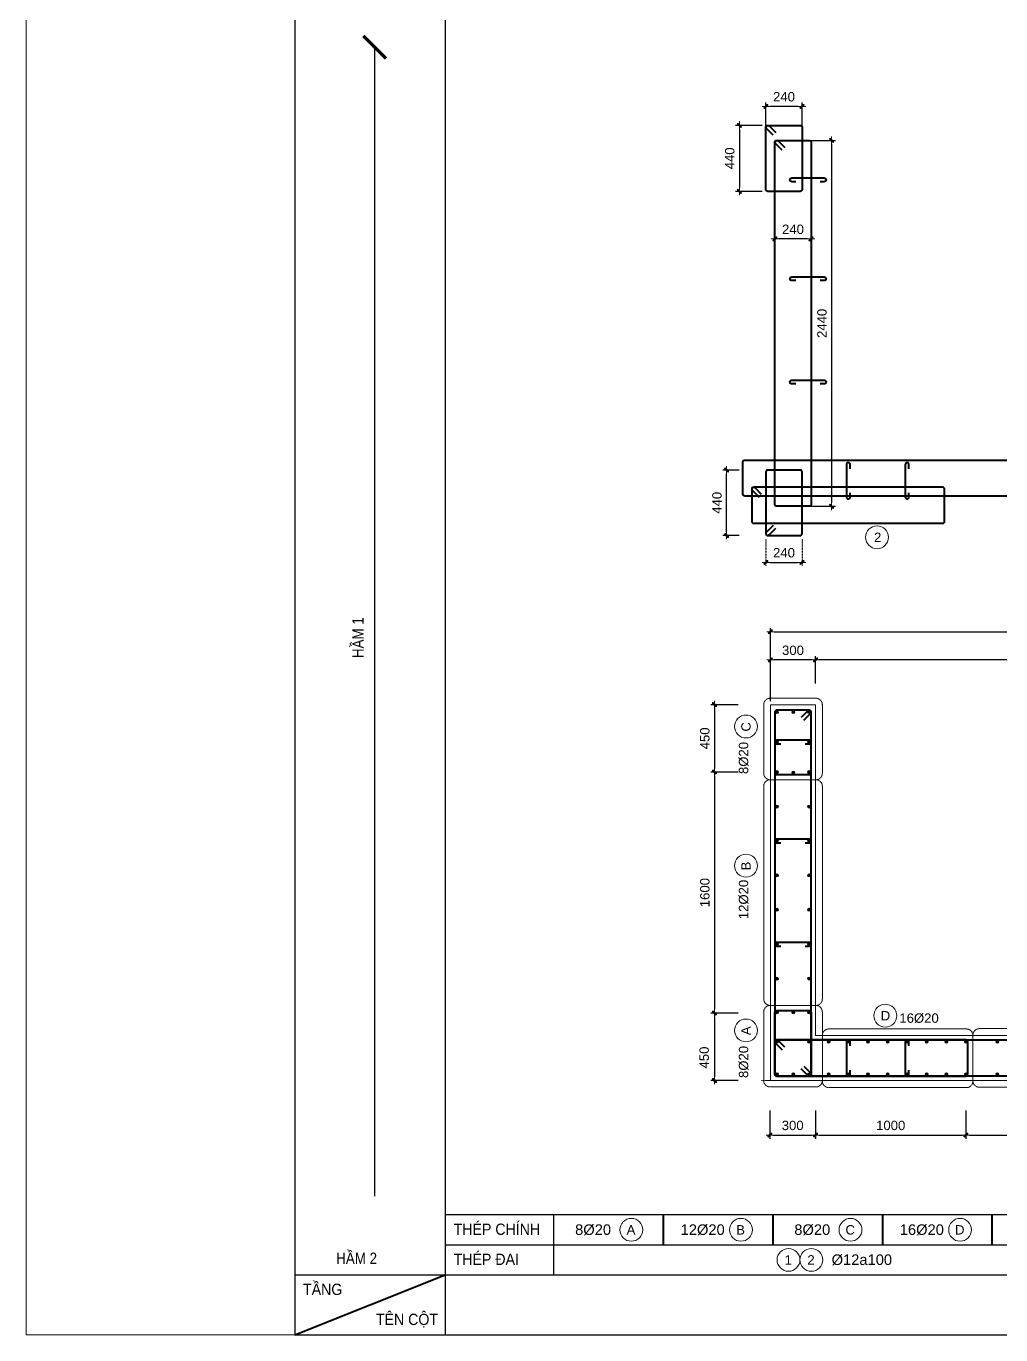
# Model space of a CAD drawing. Header units: millimetres. Extents: x -146909 to 4830753, y -683702 to -336947.
# Drawn here: x 4792200 to 4798686, y -448762 to -440052 of the extents above; entities that cross this region are included whole.
import ezdxf
from ezdxf.enums import TextEntityAlignment as Align

# ---------------------------------------------------------------- set-up
doc = ezdxf.new("R2010")
doc.units = ezdxf.units.MM
doc.header["$MEASUREMENT"] = 0
for name, pattern in [('Grid Line 4 1_5', [1140, 600, -225, 90, -225]), ('HIDDEN', [0.375, 0.25, -0.125]), ('HIDDEN5', [2.8375, 1.25, -1.5875])]:
    doc.linetypes.add(name, pattern=pattern)
doc.layers.get('0').update_dxf_attribs({"lineweight": 9})
doc.layers.get('Defpoints').update_dxf_attribs({"color": 10, "lineweight": 0})
for name, color, linetype, lineweight in [("'S_General_Cont_1 Thin", 1, 'Continuous', 18), ("'S_General_Text_3_Member name", 3, 'Continuous', 35), ('CDAI', 3, 'Continuous', 40), ('chunho.q', 1, 'Continuous', 13), ('CTHEP', 4, 'Continuous', 50), ('DBAO', 2, 'Continuous', 13), ('DMo', 9, 'HIDDEN', 9), ('KTH', 154, 'Continuous', 9), ('S-GRID', 7, 'Continuous', 5), ('STICK', 1, 'Continuous', 9)]:
    doc.layers.add(name, color=color, linetype=linetype, lineweight=lineweight)
for name, color, linetype in [('DM', 1, 'Continuous'), ('TBL', 1, 'Continuous'), ('TX', 214, 'Continuous')]:
    doc.layers.add(name, color=color, linetype=linetype)
doc.styles.add('arial', font='arial.ttf', dxfattribs={"width": 0.85})
doc.styles.add('TTP-HelCon', font='arial.ttf')
doc.dimstyles.new('TTP-25', dxfattribs={"dimscale": 25, "dimtxt": 2.5, "dimasz": 1, "dimexe": 1, "dimexo": 1, "dimgap": 0.09, "dimtad": 0, "dimdec": 4, "dimrnd": 10, "dimzin": 9, "dimdsep": 46, "dimtxsty": 'TTP-HelCon', "dimblk": 'Stick', "dimcen": 0.09, "dimdle": 1.5, "dimclrd": 256, "dimclre": 256, "dimclrt": 1, "dimadec": 0, "dimazin": 0, "dimtfac": 1, "dimtdec": 4, "dimtmove": 0, "dimatfit": 3, "dimldrblk": 'ARCHTICK', "dimfxl": 1, "dimtvp": 1, "dimtolj": 1, "dimtzin": 0, "dimarcsym": 0})
doc.dimstyles.new('TTP-50', dxfattribs={"dimscale": 50, "dimtxt": 2.5, "dimasz": 1, "dimexe": 1, "dimexo": 1, "dimgap": 0.09, "dimtad": 0, "dimdec": 4, "dimzin": 9, "dimdsep": 46, "dimtxsty": 'arial', "dimblk": 'Stick', "dimcen": 0.09, "dimdle": 1.5, "dimclrd": 256, "dimclre": 256, "dimclrt": 1, "dimadec": 0, "dimazin": 0, "dimtfac": 1, "dimtdec": 4, "dimtmove": 0, "dimatfit": 3, "dimldrblk": 'ARCHTICK', "dimfxl": 1, "dimtvp": 1, "dimtolj": 1, "dimtzin": 0, "dimarcsym": 0})

# ---------------------------------------------------------------- blocks, each defined once
blk = doc.blocks.new('Stick')
at = {"layer": 'STICK'}
h = blk.add_hatch(color=256, dxfattribs=at)
edge = h.paths.add_edge_path()
edge.add_line((0.3, 0.5), (-0.5, -0.3))
edge.add_arc((-0.4, -0.4), 0.141, 135, 315)
edge.add_line((-0.3, -0.5), (0.5, 0.3))
edge.add_arc((0.4, 0.4), 0.141, 315, 495)
blk.add_line((1, 0), (-1, 0), dxfattribs=at)
blk.add_lwpolyline([(0.3, 0.5), (-0.5, -0.3, 1), (-0.3, -0.5), (0.5, 0.3, 1), (0.3, 0.5, 1)], format="xyb", dxfattribs=at)
blk = doc.blocks.new('*D803')
at = {"layer": 'Defpoints', "color": 0, "transparency": 16777216}
for p in [(4797453.2, -444270.5), (4797453.2, -444453), (4803853.2, -444453)]:
    blk.add_point(p, dxfattribs=at)
at = {"layer": 'KTH', "lineweight": -2, "transparency": 16777216}
for p, q in [((4797453.2, -444428), (4797453.2, -444245.5)), ((4803828.2, -444270.5), (4797478.2, -444270.5)), ((4803853.2, -444428), (4803853.2, -444245.5))]:
    blk.add_line(p, q, dxfattribs=at)
at = {"layer": 'KTH', "lineweight": -2, "transparency": 16777216, "xscale": 25, "yscale": 25, "zscale": 25, "rotation": 180}
blk.add_blockref('Stick', (4797453.2, -444270.5), dxfattribs=at)
at = {"layer": 'KTH', "lineweight": -2, "transparency": 16777216, "xscale": 25, "yscale": 25, "zscale": 25}
blk.add_blockref('Stick', (4803853.2, -444270.5), dxfattribs=at)
at = {"layer": 'KTH', "color": 1, "transparency": 16777216, "insert": (4800653.2, -444206.7), "char_height": 62.5, "attachment_point": 5, "style": 'TTP-HelCon'}
blk.add_mtext('\\A1;6400', dxfattribs=at)
blk = doc.blocks.new('_ArchTick')
at = {"color": 0, "linetype": 'ByBlock', "const_width": 0.15}
blk.add_lwpolyline([(-0.5, -0.5), (0.5, 0.5)], dxfattribs=at)
blk = doc.blocks.new('*D804')
at = {"layer": 'Defpoints', "color": 0, "transparency": 16777216}
for p in [(4797153.2, -444270.5), (4797153.2, -444453), (4797453.2, -444453)]:
    blk.add_point(p, dxfattribs=at)
at = {"layer": 'KTH', "lineweight": -2, "transparency": 16777216}
for p, q in [((4797153.2, -444428), (4797153.2, -444245.5)), ((4797428.2, -444270.5), (4797178.2, -444270.5)), ((4797453.2, -444428), (4797453.2, -444245.5))]:
    blk.add_line(p, q, dxfattribs=at)
at = {"layer": 'KTH', "lineweight": -2, "transparency": 16777216, "xscale": 25, "yscale": 25, "zscale": 25, "rotation": 180}
blk.add_blockref('Stick', (4797153.2, -444270.5), dxfattribs=at)
at = {"layer": 'KTH', "lineweight": -2, "transparency": 16777216, "xscale": 25, "yscale": 25, "zscale": 25}
blk.add_blockref('Stick', (4797453.2, -444270.5), dxfattribs=at)
at = {"layer": 'KTH', "color": 1, "transparency": 16777216, "insert": (4797303.2, -444206.7), "char_height": 62.5, "attachment_point": 5, "style": 'TTP-HelCon'}
blk.add_mtext('\\A1;300', dxfattribs=at)
blk = doc.blocks.new('*D805')
at = {"layer": 'Defpoints', "color": 0, "transparency": 16777216}
for p in [(4804753.2, -444083), (4804753.2, -444453), (4797153.2, -444569.5)]:
    blk.add_point(p, dxfattribs=at)
at = {"layer": 'KTH', "lineweight": -2, "transparency": 16777216}
for p, q in [((4797153.2, -444544.5), (4797153.2, -444058)), ((4797178.2, -444083), (4804728.2, -444083)), ((4804753.2, -444428), (4804753.2, -444058))]:
    blk.add_line(p, q, dxfattribs=at)
at = {"layer": 'KTH', "lineweight": -2, "transparency": 16777216, "xscale": 25, "yscale": 25, "zscale": 25, "rotation": 180}
blk.add_blockref('Stick', (4797153.2, -444083), dxfattribs=at)
at = {"layer": 'KTH', "lineweight": -2, "transparency": 16777216, "xscale": 25, "yscale": 25, "zscale": 25}
blk.add_blockref('Stick', (4804753.2, -444083), dxfattribs=at)
at = {"layer": 'KTH', "color": 1, "transparency": 16777216, "insert": (4800953.2, -444019.2), "char_height": 62.5, "attachment_point": 5, "style": 'TTP-HelCon'}
blk.add_mtext('\\A1;7600', dxfattribs=at)
blk = doc.blocks.new('*D806')
at = {"layer": 'Defpoints', "color": 0, "transparency": 16777216}
for p in [(4796963, -444568.2), (4796780.7, -445017), (4796963, -445017)]:
    blk.add_point(p, dxfattribs=at)
at = {"layer": 'KTH', "lineweight": -2, "transparency": 16777216}
for p, q in [((4796938, -444568.2), (4796755.7, -444568.2)), ((4796780.7, -444593.2), (4796780.7, -444992)), ((4796938, -445017), (4796755.7, -445017))]:
    blk.add_line(p, q, dxfattribs=at)
at = {"layer": 'KTH', "lineweight": -2, "transparency": 16777216, "xscale": 25, "yscale": 25, "zscale": 25}
for p, rotation in [((4796780.7, -444568.2), 90), ((4796780.7, -445017), 270)]:
    blk.add_blockref('Stick', p, dxfattribs=dict(at, rotation=rotation))
at = {"layer": 'KTH', "color": 1, "transparency": 16777216, "insert": (4796716.9, -444792.6), "char_height": 62.5, "attachment_point": 5, "rotation": 90, "style": 'TTP-HelCon'}
blk.add_mtext('\\A1;450', dxfattribs=at)
blk = doc.blocks.new('*D807')
at = {"layer": 'Defpoints', "color": 0, "transparency": 16777216}
for p in [(4796963, -445017), (4796780.7, -446620.7), (4796963, -446620.7)]:
    blk.add_point(p, dxfattribs=at)
at = {"layer": 'KTH', "lineweight": -2, "transparency": 16777216}
for p, q in [((4796938, -445017), (4796755.7, -445017)), ((4796780.7, -445042), (4796780.7, -446595.7)), ((4796938, -446620.7), (4796755.7, -446620.7))]:
    blk.add_line(p, q, dxfattribs=at)
at = {"layer": 'KTH', "lineweight": -2, "transparency": 16777216, "xscale": 25, "yscale": 25, "zscale": 25}
for p, rotation in [((4796780.7, -445017), 90), ((4796780.7, -446620.7), 270)]:
    blk.add_blockref('Stick', p, dxfattribs=dict(at, rotation=rotation))
at = {"layer": 'KTH', "color": 1, "transparency": 16777216, "insert": (4796716.9, -445818.8), "char_height": 62.5, "attachment_point": 5, "rotation": 90, "style": 'TTP-HelCon'}
blk.add_mtext('\\A1;1600', dxfattribs=at)
blk = doc.blocks.new('*D808')
at = {"layer": 'Defpoints', "color": 0, "transparency": 16777216}
for p in [(4796963, -446620.7), (4796780.7, -447069.5), (4796963, -447069.5)]:
    blk.add_point(p, dxfattribs=at)
at = {"layer": 'KTH', "lineweight": -2, "transparency": 16777216}
for p, q in [((4796938, -446620.7), (4796755.7, -446620.7)), ((4796780.7, -446645.7), (4796780.7, -447044.5)), ((4796938, -447069.5), (4796755.7, -447069.5))]:
    blk.add_line(p, q, dxfattribs=at)
at = {"layer": 'KTH', "lineweight": -2, "transparency": 16777216, "xscale": 25, "yscale": 25, "zscale": 25}
for p, rotation in [((4796780.7, -446620.7), 90), ((4796780.7, -447069.5), 270)]:
    blk.add_blockref('Stick', p, dxfattribs=dict(at, rotation=rotation))
at = {"layer": 'KTH', "color": 1, "transparency": 16777216, "insert": (4796712.5, -446916.6), "char_height": 62.5, "attachment_point": 5, "rotation": 90, "style": 'TTP-HelCon'}
blk.add_mtext('\\A1;450', dxfattribs=at)
blk = doc.blocks.new('*U782')
at = {"layer": 'CTHEP', "ltscale": 0.02, "const_width": 10}
blk.add_lwpolyline([(0, 5, -1), (0, -5, -1)], format="xyb", close=True, dxfattribs=at)
at = {"layer": 'Defpoints', "color": 1}
blk.add_circle((0, 0), 10, dxfattribs=at)
blk = doc.blocks.new('*U783')
at = {"layer": 'CDAI', "color": 0, "linetype": 'ByBlock', "lineweight": -2, "transparency": 16777216}
for p in [(0, 0), (130.3625, 0), (260.725, 0), (391.0875, 0), (521.45, 0), (651.8125, 0), (782.175, 0), (912.5375, 0), (1042.9, 0)]:
    blk.add_blockref('*U782', p, dxfattribs=at)
blk = doc.blocks.new('*D809')
at = {"layer": 'Defpoints', "color": 0, "transparency": 16777216}
for p in [(4797149.3, -447244.4), (4797453.2, -447244.4), (4797453.2, -447432.6)]:
    blk.add_point(p, dxfattribs=at)
at = {"layer": 'KTH', "lineweight": -2, "transparency": 16777216}
for p, q in [((4797149.3, -447269.4), (4797149.3, -447457.6)), ((4797453.2, -447269.4), (4797453.2, -447457.6)), ((4797174.3, -447432.6), (4797428.2, -447432.6))]:
    blk.add_line(p, q, dxfattribs=at)
at = {"layer": 'KTH', "lineweight": -2, "transparency": 16777216, "xscale": 25, "yscale": 25, "zscale": 25, "rotation": 180}
blk.add_blockref('Stick', (4797149.3, -447432.6), dxfattribs=at)
at = {"layer": 'KTH', "lineweight": -2, "transparency": 16777216, "xscale": 25, "yscale": 25, "zscale": 25}
blk.add_blockref('Stick', (4797453.2, -447432.6), dxfattribs=at)
at = {"layer": 'KTH', "color": 1, "transparency": 16777216, "insert": (4797301.2, -447368.8), "char_height": 62.5, "attachment_point": 5, "style": 'TTP-HelCon'}
blk.add_mtext('\\A1;300', dxfattribs=at)
blk = doc.blocks.new('*D810')
at = {"layer": 'Defpoints', "color": 0, "transparency": 16777216}
for p in [(4797453.2, -447244.4), (4798453.6, -447244.4), (4798453.6, -447432.6)]:
    blk.add_point(p, dxfattribs=at)
at = {"layer": 'KTH', "lineweight": -2, "transparency": 16777216}
for p, q in [((4797453.2, -447269.4), (4797453.2, -447457.6)), ((4798453.6, -447269.4), (4798453.6, -447457.6)), ((4797478.2, -447432.6), (4798428.6, -447432.6))]:
    blk.add_line(p, q, dxfattribs=at)
at = {"layer": 'KTH', "lineweight": -2, "transparency": 16777216, "xscale": 25, "yscale": 25, "zscale": 25, "rotation": 180}
blk.add_blockref('Stick', (4797453.2, -447432.6), dxfattribs=at)
at = {"layer": 'KTH', "lineweight": -2, "transparency": 16777216, "xscale": 25, "yscale": 25, "zscale": 25}
blk.add_blockref('Stick', (4798453.6, -447432.6), dxfattribs=at)
at = {"layer": 'KTH', "color": 1, "transparency": 16777216, "insert": (4797953.4, -447368.8), "char_height": 62.5, "attachment_point": 5, "style": 'TTP-HelCon'}
blk.add_mtext('\\A1;1000', dxfattribs=at)
blk = doc.blocks.new('*U788')
at = {"layer": 'CTHEP', "ltscale": 0.02, "const_width": 10}
blk.add_lwpolyline([(0, 5, -1), (0, -5, -1)], format="xyb", close=True, dxfattribs=at)
at = {"layer": 'Defpoints', "color": 1}
blk.add_circle((0, 0), 10, dxfattribs=at)
blk = doc.blocks.new('*U789')
at = {"layer": 'CDAI', "color": 0, "linetype": 'ByBlock', "lineweight": -2, "transparency": 16777216}
for p in [(0, 0), (130.3625, 0), (260.725, 0), (391.0875, 0), (521.45, 0), (651.8125, 0), (782.175, 0), (912.5375, 0), (1042.9, 0)]:
    blk.add_blockref('*U788', p, dxfattribs=at)
blk = doc.blocks.new('*D813')
at = {"layer": 'Defpoints', "color": 0, "transparency": 16777216}
for p in [(4798453.6, -447288.5), (4802853.2, -447288.5), (4802853.2, -447432.6)]:
    blk.add_point(p, dxfattribs=at)
at = {"layer": 'KTH', "lineweight": -2, "transparency": 16777216}
for p, q in [((4798453.6, -447313.5), (4798453.6, -447457.6)), ((4802853.2, -447313.5), (4802853.2, -447457.6)), ((4798478.6, -447432.6), (4802828.2, -447432.6))]:
    blk.add_line(p, q, dxfattribs=at)
at = {"layer": 'KTH', "lineweight": -2, "transparency": 16777216, "xscale": 25, "yscale": 25, "zscale": 25, "rotation": 180}
blk.add_blockref('Stick', (4798453.6, -447432.6), dxfattribs=at)
at = {"layer": 'KTH', "lineweight": -2, "transparency": 16777216, "xscale": 25, "yscale": 25, "zscale": 25}
blk.add_blockref('Stick', (4802853.2, -447432.6), dxfattribs=at)
at = {"layer": 'KTH', "color": 1, "transparency": 16777216, "insert": (4800653.4, -447368.8), "char_height": 62.5, "attachment_point": 5, "style": 'TTP-HelCon'}
blk.add_mtext('\\A1;4400', dxfattribs=at)
blk = doc.blocks.new('*U750')
at = {"layer": 'CTHEP', "ltscale": 0.02, "const_width": 10}
blk.add_lwpolyline([(0, 5, -1), (0, -5, -1)], format="xyb", close=True, dxfattribs=at)
at = {"layer": 'Defpoints', "color": 1}
blk.add_circle((0, 0), 10, dxfattribs=at)
blk = doc.blocks.new('*U751')
at = {"layer": 'CDAI', "color": 0, "linetype": 'ByBlock', "lineweight": -2, "transparency": 16777216}
for p in [(0, 0), (200, 0), (400, 0)]:
    blk.add_blockref('*U750', p, dxfattribs=at)
blk = doc.blocks.new('*U756')
at = {"layer": 'CTHEP', "ltscale": 0.02, "const_width": 10}
blk.add_lwpolyline([(0, 5, -1), (0, -5, -1)], format="xyb", close=True, dxfattribs=at)
at = {"layer": 'Defpoints', "color": 1}
blk.add_circle((0, 0), 10, dxfattribs=at)
blk = doc.blocks.new('*U757')
at = {"layer": 'CDAI', "color": 0, "linetype": 'ByBlock', "lineweight": -2, "transparency": 16777216}
blk.add_blockref('*U756', (0, 0), dxfattribs=at)
blk = doc.blocks.new('*U752')
at = {"layer": 'CTHEP', "ltscale": 0.02, "const_width": 10}
blk.add_lwpolyline([(0, 5, -1), (0, -5, -1)], format="xyb", close=True, dxfattribs=at)
at = {"layer": 'Defpoints', "color": 1}
blk.add_circle((0, 0), 10, dxfattribs=at)
blk = doc.blocks.new('*U753')
at = {"layer": 'CDAI', "color": 0, "linetype": 'ByBlock', "lineweight": -2, "transparency": 16777216}
for p in [(0, 0), (200, 0), (400, 0)]:
    blk.add_blockref('*U752', p, dxfattribs=at)
blk = doc.blocks.new('*U754')
at = {"layer": 'CTHEP', "ltscale": 0.02, "const_width": 10}
blk.add_lwpolyline([(0, 5, -1), (0, -5, -1)], format="xyb", close=True, dxfattribs=at)
at = {"layer": 'Defpoints', "color": 1}
blk.add_circle((0, 0), 10, dxfattribs=at)
blk = doc.blocks.new('*U755')
at = {"layer": 'CDAI', "color": 0, "linetype": 'ByBlock', "lineweight": -2, "transparency": 16777216}
blk.add_blockref('*U754', (0, 0), dxfattribs=at)
blk = doc.blocks.new('*U758')
at = {"layer": 'CTHEP', "ltscale": 0.02, "const_width": 10}
blk.add_lwpolyline([(0, 5, -1), (0, -5, -1)], format="xyb", close=True, dxfattribs=at)
at = {"layer": 'Defpoints', "color": 1}
blk.add_circle((0, 0), 10, dxfattribs=at)
blk = doc.blocks.new('*U759')
at = {"layer": 'CDAI', "color": 0, "linetype": 'ByBlock', "lineweight": -2, "transparency": 16777216}
blk.add_blockref('*U758', (0, 0), dxfattribs=at)
blk = doc.blocks.new('*U762')
at = {"layer": 'CTHEP', "ltscale": 0.02, "const_width": 10}
blk.add_lwpolyline([(0, 5, -1), (0, -5, -1)], format="xyb", close=True, dxfattribs=at)
at = {"layer": 'Defpoints', "color": 1}
blk.add_circle((0, 0), 10, dxfattribs=at)
blk = doc.blocks.new('*U763')
at = {"layer": 'CDAI', "color": 0, "linetype": 'ByBlock', "lineweight": -2, "transparency": 16777216}
blk.add_blockref('*U762', (0, 0), dxfattribs=at)
blk = doc.blocks.new('*U760')
at = {"layer": 'CTHEP', "ltscale": 0.02, "const_width": 10}
blk.add_lwpolyline([(0, 5, -1), (0, -5, -1)], format="xyb", close=True, dxfattribs=at)
at = {"layer": 'Defpoints', "color": 1}
blk.add_circle((0, 0), 10, dxfattribs=at)
blk = doc.blocks.new('*U761')
at = {"layer": 'CDAI', "color": 0, "linetype": 'ByBlock', "lineweight": -2, "transparency": 16777216}
blk.add_blockref('*U760', (0, 0), dxfattribs=at)
blk = doc.blocks.new('*U764')
at = {"layer": 'CTHEP', "ltscale": 0.02, "const_width": 10}
blk.add_lwpolyline([(0, 5, -1), (0, -5, -1)], format="xyb", close=True, dxfattribs=at)
at = {"layer": 'Defpoints', "color": 1}
blk.add_circle((0, 0), 10, dxfattribs=at)
blk = doc.blocks.new('*U765')
at = {"layer": 'CDAI', "color": 0, "linetype": 'ByBlock', "lineweight": -2, "transparency": 16777216}
for p in [(0, 0), (229.1, 0), (458.2, 0), (687.3, 0), (916.4, 0), (1145.5, 0), (1374.6, 0)]:
    blk.add_blockref('*U764', p, dxfattribs=at)
blk = doc.blocks.new('*U766')
at = {"layer": 'CTHEP', "ltscale": 0.02, "const_width": 10}
blk.add_lwpolyline([(0, 5, -1), (0, -5, -1)], format="xyb", close=True, dxfattribs=at)
at = {"layer": 'Defpoints', "color": 1}
blk.add_circle((0, 0), 10, dxfattribs=at)
blk = doc.blocks.new('*U767')
at = {"layer": 'CDAI', "color": 0, "linetype": 'ByBlock', "lineweight": -2, "transparency": 16777216}
blk.add_blockref('*U766', (0, 0), dxfattribs=at)
blk = doc.blocks.new('*U768')
at = {"layer": 'CTHEP', "ltscale": 0.02, "const_width": 10}
blk.add_lwpolyline([(0, 5, -1), (0, -5, -1)], format="xyb", close=True, dxfattribs=at)
at = {"layer": 'Defpoints', "color": 1}
blk.add_circle((0, 0), 10, dxfattribs=at)
blk = doc.blocks.new('*U769')
at = {"layer": 'CDAI', "color": 0, "linetype": 'ByBlock', "lineweight": -2, "transparency": 16777216}
blk.add_blockref('*U768', (0, 0), dxfattribs=at)
blk = doc.blocks.new('*U770')
at = {"layer": 'CTHEP', "ltscale": 0.02, "const_width": 10}
blk.add_lwpolyline([(0, 5, -1), (0, -5, -1)], format="xyb", close=True, dxfattribs=at)
at = {"layer": 'Defpoints', "color": 1}
blk.add_circle((0, 0), 10, dxfattribs=at)
blk = doc.blocks.new('*U771')
at = {"layer": 'CDAI', "color": 0, "linetype": 'ByBlock', "lineweight": -2, "transparency": 16777216}
for p in [(0, 0), (229.1, 0), (458.2, 0), (687.3, 0), (916.4, 0), (1145.5, 0), (1374.6, 0)]:
    blk.add_blockref('*U770', p, dxfattribs=at)
blk = doc.blocks.new('*U772')
at = {"layer": 'CTHEP', "ltscale": 0.02, "const_width": 10}
blk.add_lwpolyline([(0, 5, -1), (0, -5, -1)], format="xyb", close=True, dxfattribs=at)
at = {"layer": 'Defpoints', "color": 1}
blk.add_circle((0, 0), 10, dxfattribs=at)
blk = doc.blocks.new('*U773')
at = {"layer": 'CDAI', "color": 0, "linetype": 'ByBlock', "lineweight": -2, "transparency": 16777216}
blk.add_blockref('*U772', (0, 0), dxfattribs=at)
blk = doc.blocks.new('*U774')
at = {"layer": 'CTHEP', "ltscale": 0.02, "const_width": 10}
blk.add_lwpolyline([(0, 5, -1), (0, -5, -1)], format="xyb", close=True, dxfattribs=at)
at = {"layer": 'Defpoints', "color": 1}
blk.add_circle((0, 0), 10, dxfattribs=at)
blk = doc.blocks.new('*U775')
at = {"layer": 'CDAI', "color": 0, "linetype": 'ByBlock', "lineweight": -2, "transparency": 16777216}
blk.add_blockref('*U774', (0, 0), dxfattribs=at)
blk = doc.blocks.new('*U776')
at = {"layer": 'CTHEP', "ltscale": 0.02, "const_width": 10}
blk.add_lwpolyline([(0, 5, -1), (0, -5, -1)], format="xyb", close=True, dxfattribs=at)
at = {"layer": 'Defpoints', "color": 1}
blk.add_circle((0, 0), 10, dxfattribs=at)
blk = doc.blocks.new('*U777')
at = {"layer": 'CDAI', "color": 0, "linetype": 'ByBlock', "lineweight": -2, "transparency": 16777216}
blk.add_blockref('*U776', (0, 0), dxfattribs=at)
blk = doc.blocks.new('*U794')
at = {"layer": 'CTHEP', "ltscale": 0.02, "const_width": 10}
blk.add_lwpolyline([(0, 5, -1), (0, -5, -1)], format="xyb", close=True, dxfattribs=at)
at = {"layer": 'Defpoints', "color": 1}
blk.add_circle((0, 0), 10, dxfattribs=at)
blk = doc.blocks.new('*U795')
at = {"layer": 'CDAI', "color": 0, "linetype": 'ByBlock', "lineweight": -2, "transparency": 16777216}
for p in [(0, 0), (209.5, 0), (419, 0), (628.4, 0), (837.9, 0), (1047.4, 0), (1256.9, 0), (1466.3, 0), (1675.8, 0), (1885.3, 0), (2094.8, 0), (2304.2, 0), (2513.7, 0), (2723.2, 0), (2932.7, 0), (3142.1, 0), (3351.6, 0), (3561.1, 0), (3770.6, 0), (3980, 0), (4189.5, 0), (4399, 0)]:
    blk.add_blockref('*U794', p, dxfattribs=at)
blk = doc.blocks.new('*U796')
at = {"layer": 'CTHEP', "ltscale": 0.02, "const_width": 10}
blk.add_lwpolyline([(0, 5, -1), (0, -5, -1)], format="xyb", close=True, dxfattribs=at)
at = {"layer": 'Defpoints', "color": 1}
blk.add_circle((0, 0), 10, dxfattribs=at)
blk = doc.blocks.new('*U797')
at = {"layer": 'CDAI', "color": 0, "linetype": 'ByBlock', "lineweight": -2, "transparency": 16777216}
for p in [(0, 0), (209.5, 0), (419, 0), (628.4, 0), (837.9, 0), (1047.4, 0), (1256.9, 0), (1466.3, 0), (1675.8, 0), (1885.3, 0), (2094.8, 0), (2304.2, 0), (2513.7, 0), (2723.2, 0), (2932.7, 0), (3142.1, 0), (3351.6, 0), (3561.1, 0), (3770.6, 0), (3980, 0), (4189.5, 0), (4399, 0)]:
    blk.add_blockref('*U796', p, dxfattribs=at)
blk = doc.blocks.new('*D823')
at = {"layer": 'Defpoints', "color": 0, "transparency": 16777216}
for p in [(4797123.2, -440586.3), (4797123.2, -440766.5), (4797363.2, -440766.5)]:
    blk.add_point(p, dxfattribs=at)
at = {"layer": 'KTH', "lineweight": -2, "transparency": 16777216}
for p, q in [((4797123.2, -440741.5), (4797123.2, -440561.3)), ((4797338.2, -440586.3), (4797148.2, -440586.3)), ((4797363.2, -440741.5), (4797363.2, -440561.3))]:
    blk.add_line(p, q, dxfattribs=at)
at = {"layer": 'KTH', "lineweight": -2, "transparency": 16777216, "xscale": 25, "yscale": 25, "zscale": 25, "rotation": 180}
blk.add_blockref('Stick', (4797123.2, -440586.3), dxfattribs=at)
at = {"layer": 'KTH', "lineweight": -2, "transparency": 16777216, "xscale": 25, "yscale": 25, "zscale": 25}
blk.add_blockref('Stick', (4797363.2, -440586.3), dxfattribs=at)
at = {"layer": 'KTH', "color": 1, "transparency": 16777216, "insert": (4797243.2, -440522.5), "char_height": 62.5, "attachment_point": 5, "style": 'TTP-HelCon'}
blk.add_mtext('\\A1;240', dxfattribs=at)
blk = doc.blocks.new('*D824')
at = {"layer": 'Defpoints', "color": 0, "transparency": 16777216}
for p in [(4797123.2, -440712.7), (4796946.4, -441151.7), (4797123.2, -441151.7)]:
    blk.add_point(p, dxfattribs=at)
at = {"layer": 'KTH', "lineweight": -2, "transparency": 16777216}
for p, q in [((4797098.2, -440712.7), (4796921.4, -440712.7)), ((4796946.4, -440737.7), (4796946.4, -441126.7)), ((4797098.2, -441151.7), (4796921.4, -441151.7))]:
    blk.add_line(p, q, dxfattribs=at)
at = {"layer": 'KTH', "lineweight": -2, "transparency": 16777216, "xscale": 25, "yscale": 25, "zscale": 25}
for p, rotation in [((4796946.4, -440712.7), 90), ((4796946.4, -441151.7), 270)]:
    blk.add_blockref('Stick', p, dxfattribs=dict(at, rotation=rotation))
at = {"layer": 'KTH', "color": 1, "transparency": 16777216, "insert": (4796882.6, -440932.2), "char_height": 62.5, "attachment_point": 5, "rotation": 90, "style": 'TTP-HelCon'}
blk.add_mtext('\\A1;440', dxfattribs=at)
blk = doc.blocks.new('*D825')
at = {"layer": 'Defpoints', "color": 0, "transparency": 16777216}
for p in [(4797183.2, -441459.9), (4797183.2, -441468.6), (4797423.2, -441459.9)]:
    blk.add_point(p, dxfattribs=at)
at = {"layer": 'KTH', "lineweight": -2, "transparency": 16777216}
for p, q in [((4797398.2, -441468.6), (4797208.2, -441468.6)), ((4797183.2, -441484.9), (4797183.2, -441493.6)), ((4797423.2, -441484.9), (4797423.2, -441493.6))]:
    blk.add_line(p, q, dxfattribs=at)
at = {"layer": 'KTH', "lineweight": -2, "transparency": 16777216, "xscale": 25, "yscale": 25, "zscale": 25, "rotation": 180}
blk.add_blockref('Stick', (4797183.2, -441468.6), dxfattribs=at)
at = {"layer": 'KTH', "lineweight": -2, "transparency": 16777216, "xscale": 25, "yscale": 25, "zscale": 25}
blk.add_blockref('Stick', (4797423.2, -441468.6), dxfattribs=at)
at = {"layer": 'KTH', "color": 1, "transparency": 16777216, "insert": (4797303.2, -441404.8), "char_height": 62.5, "attachment_point": 5, "style": 'TTP-HelCon'}
blk.add_mtext('\\A1;240', dxfattribs=at)
blk = doc.blocks.new('*D826')
at = {"layer": 'Defpoints', "color": 0, "transparency": 16777216}
for p in [(4797303.2, -440812.7), (4797303.2, -443248.1), (4797560.1, -443248.1)]:
    blk.add_point(p, dxfattribs=at)
at = {"layer": 'KTH', "lineweight": -2, "transparency": 16777216}
for p, q in [((4797328.2, -440812.7), (4797585.1, -440812.7)), ((4797560.1, -440837.7), (4797560.1, -443223.1)), ((4797328.2, -443248.1), (4797585.1, -443248.1))]:
    blk.add_line(p, q, dxfattribs=at)
at = {"layer": 'KTH', "lineweight": -2, "transparency": 16777216, "xscale": 25, "yscale": 25, "zscale": 25}
for p, rotation in [((4797560.1, -440812.7), 90), ((4797560.1, -443248.1), 270)]:
    blk.add_blockref('Stick', p, dxfattribs=dict(at, rotation=rotation))
at = {"layer": 'KTH', "color": 1, "transparency": 16777216, "insert": (4797496.2, -442030.4), "char_height": 62.5, "attachment_point": 5, "rotation": 90, "style": 'TTP-HelCon'}
blk.add_mtext('\\A1;2440', dxfattribs=at)
blk = doc.blocks.new('sign of slab')
at = {"layer": "'S_General_Cont_1 Thin"}
blk.add_circle((-10, 0), 475, dxfattribs=at)
at = {"layer": "'S_General_Text_3_Member name", "style": 'arial'}
blk.add_attdef('S', text='', height=250, dxfattribs=at).set_placement((-23, -1), align=Align.MIDDLE_CENTER)
blk = doc.blocks.new('*D811')
at = {"layer": 'Defpoints', "color": 0, "transparency": 16777216}
for p in [(4796861.2, -443006.7), (4796970.2, -443006.7), (4796970.2, -443442.4)]:
    blk.add_point(p, dxfattribs=at)
at = {"layer": 'KTH', "lineweight": -2, "transparency": 16777216}
for p, q in [((4796945.2, -443006.7), (4796836.2, -443006.7)), ((4796861.2, -443417.4), (4796861.2, -443031.7)), ((4796945.2, -443442.4), (4796836.2, -443442.4))]:
    blk.add_line(p, q, dxfattribs=at)
at = {"layer": 'KTH', "lineweight": -2, "transparency": 16777216, "xscale": 25, "yscale": 25, "zscale": 25}
for p, rotation in [((4796861.2, -443006.7), 90), ((4796861.2, -443442.4), 270)]:
    blk.add_blockref('Stick', p, dxfattribs=dict(at, rotation=rotation))
at = {"layer": 'KTH', "color": 1, "transparency": 16777216, "insert": (4796797.4, -443224.5), "char_height": 62.5, "attachment_point": 5, "rotation": 90, "style": 'TTP-HelCon'}
blk.add_mtext('\\A1;440', dxfattribs=at)
blk = doc.blocks.new('*D812')
at = {"layer": 'Defpoints', "color": 0, "transparency": 16777216}
for p in [(4797123.2, -443442.4), (4797363.2, -443442.4), (4797363.2, -443621.1)]:
    blk.add_point(p, dxfattribs=at)
at = {"layer": 'KTH', "linetype": 'HIDDEN5', "lineweight": -2, "transparency": 16777216}
for p, q in [((4797123.2, -443467.4), (4797123.2, -443646.1)), ((4797363.2, -443467.4), (4797363.2, -443646.1))]:
    blk.add_line(p, q, dxfattribs=at)
at = {"layer": 'KTH', "lineweight": -2, "transparency": 16777216}
blk.add_line((4797148.2, -443621.1), (4797338.2, -443621.1), dxfattribs=at)
at = {"layer": 'KTH', "lineweight": -2, "transparency": 16777216, "xscale": 25, "yscale": 25, "zscale": 25, "rotation": 180}
blk.add_blockref('Stick', (4797123.2, -443621.1), dxfattribs=at)
at = {"layer": 'KTH', "lineweight": -2, "transparency": 16777216, "xscale": 25, "yscale": 25, "zscale": 25}
blk.add_blockref('Stick', (4797363.2, -443621.1), dxfattribs=at)
at = {"layer": 'KTH', "color": 1, "transparency": 16777216, "insert": (4797243.2, -443557.3), "char_height": 62.5, "attachment_point": 5, "style": 'TTP-HelCon'}
blk.add_mtext('\\A1;240', dxfattribs=at)

msp = doc.modelspace()

# ---------------------------------------------------------------- linework, layer by layer
at = {"layer": 'CDAI', "color": 214}
for p, q in [((4796439.45686, -447961.98892), (4796439.45686, -448161.98892)), ((4797168.67311, -447961.98892), (4797168.67311, -448161.98892)), ((4797897.88936, -447961.98892), (4797897.88936, -448161.98892)), ((4798627.10561, -447961.98892), (4798627.10561, -448161.98892)), ((4793988.64647, -448761.98892), (4794988.64647, -448361.98892))]:
    msp.add_line(p, q, dxfattribs=at)
at = {"layer": 'CDAI'}
for points in [[(4797171.17853, -440778.36507), (4797126.85833, -440734.04487, -0.6681786379), (4797135.69717, -440712.70604), (4797350.69717, -440712.70604, -0.4142135624), (4797363.19717, -440725.20604), (4797363.19717, -441139.20604, -0.4142135624), (4797350.69717, -441151.70604), (4797135.69717, -441151.70604, -0.4142135624), (4797123.19717, -441139.20604), (4797123.19717, -440725.20604, -0.6681786379), (4797144.536, -440716.3672), (4797188.8562, -440760.6874)], [(4797231.17853, -440878.36507), (4797186.85833, -440834.04487, -0.6681786379), (4797195.69717, -440812.70604), (4797410.69717, -440812.70604, -0.4142135624), (4797423.19717, -440825.20604), (4797423.19779, -443235.56799, -0.4142135624), (4797410.69779, -443248.06799), (4797195.69779, -443248.06799, -0.4142135624), (4797183.19779, -443235.56799), (4797183.19717, -440825.20604, -0.6681786379), (4797204.536, -440816.3672), (4797248.8562, -440860.6874)], [(4797323.19717, -441087.70604), (4797295.69717, -441087.70604, -1), (4797295.69717, -441062.70604), (4797510.69717, -441062.70604, -1), (4797510.69717, -441087.70604), (4797483.19717, -441087.70604)], [(4797323.19717, -441745.90604), (4797295.69717, -441745.90604, -1), (4797295.69717, -441720.90604), (4797510.69717, -441720.90604, -1), (4797510.69717, -441745.90604), (4797483.19717, -441745.90604)], [(4797323.19717, -442433.20604), (4797295.69717, -442433.20604, -1), (4797295.69717, -442408.20604), (4797510.69717, -442408.20604, -1), (4797510.69717, -442433.20604), (4797483.19717, -442433.20604)], [(4802608.28017, -443156.07967), (4802307.50295, -443156.07967), (4802257.50295, -443181.07967), (4796982.6674, -443180.0491, -0.4142135624), (4796970.1674, -443167.5491), (4796970.1674, -442952.5491, -0.4142154897), (4796982.66748, -442940.0491), (4799286.40246, -442940.0491)], [(4797683.92186, -442997.70604), (4797683.92186, -442970.20604, 1), (4797658.92186, -442970.20604), (4797658.92186, -443185.70604, 1), (4797683.92186, -443185.70604), (4797683.92186, -443158.20604)], [(4798075.00936, -442997.70604), (4798075.00936, -442970.20604, 1), (4798050.00936, -442970.20604), (4798050.00936, -443185.70604, 1), (4798075.00936, -443185.70604), (4798075.00936, -443158.20604)], [(4797171.17916, -443376.70262), (4797126.85896, -443421.02282, 0.6681786379), (4797135.69779, -443442.36166), (4797350.69779, -443442.36166, 0.4142135624), (4797363.19779, -443429.86166), (4797363.19717, -443019.15941, 0.4142135624), (4797350.69717, -443006.65941), (4797135.69717, -443006.65941, 0.4142135624), (4797123.19717, -443019.15941), (4797123.19779, -443429.86166, 0.6681786379), (4797144.53663, -443438.70049), (4797188.85683, -443394.38029)], [(4797094.75437, -443168.91119), (4797050.43418, -443124.59099, 0.6681786379), (4797029.09534, -443133.42983), (4797029.09534, -443348.43718, 0.4142135624), (4797041.59534, -443360.93718), (4798299.09562, -443361.11742, 0.4142135624), (4798311.59562, -443348.61742), (4798311.59562, -443133.61007, 0.4142135624), (4798299.09562, -443121.11007), (4797041.59534, -443120.92983, 0.6681786379), (4797032.75651, -443142.26866), (4797077.07671, -443186.58886)], [(4797375.2158, -444670.15057), (4797419.536, -444625.83038, 0.6681786379), (4797410.69717, -444604.49154), (4797195.69717, -444604.49154, 0.4142135624), (4797183.19717, -444616.99154), (4797183.19654, -447027.3535, 0.4142135624), (4797195.69654, -447039.8535), (4797410.69654, -447039.8535, 0.4142135624), (4797423.19654, -447027.3535), (4797423.19717, -444616.99154, 0.6681786379), (4797401.85833, -444608.15271), (4797357.53813, -444652.47291)], [(4797375.2158, -444670.15057), (4797419.536, -444625.83038, 0.6681786379), (4797410.69717, -444604.49154), (4797195.69717, -444604.49154, 0.4142135624), (4797183.19717, -444616.99154), (4797183.19717, -445020.99154, 0.4142135624), (4797195.69717, -445033.49154), (4797410.69717, -445033.49154, 0.4142135624), (4797423.19717, -445020.99154), (4797423.19717, -444616.99154, 0.6681786379), (4797401.85833, -444608.15271), (4797357.53813, -444652.47291)], [(4797383.19717, -444829.49154), (4797410.69717, -444829.49154, 1), (4797410.69717, -444804.49154), (4797195.69717, -444804.49154, 1), (4797195.69717, -444829.49154), (4797223.19717, -444829.49154)], [(4797383.19717, -445487.69154), (4797410.69717, -445487.69154, 1), (4797410.69717, -445462.69154), (4797195.69717, -445462.69154, 1), (4797195.69717, -445487.69154), (4797223.19717, -445487.69154)], [(4797383.19717, -446174.99154), (4797410.69717, -446174.99154, 1), (4797410.69717, -446149.99154), (4797195.69717, -446149.99154, 1), (4797195.69717, -446174.99154), (4797223.19717, -446174.99154)], [(4797375.21518, -446974.19447), (4797419.53538, -447018.51467, -0.6681786379), (4797410.69654, -447039.8535), (4797195.69654, -447039.8535, -0.4142135624), (4797183.19654, -447027.3535), (4797183.19717, -446616.65125, -0.4142135624), (4797195.69717, -446604.15125), (4797410.69717, -446604.15125, -0.4142135624), (4797423.19717, -446616.65125), (4797423.19654, -447027.3535, -0.6681786379), (4797401.85771, -447036.19233), (4797357.53751, -446991.87214)], [(4797248.8556, -446847.46997), (4797204.53541, -446803.14977, 0.6681786379), (4797183.19657, -446811.98861), (4797183.19657, -447026.99596, 0.4142135624), (4797195.69657, -447039.49596), (4798453.19685, -447039.6762, 0.4142135624), (4798465.69685, -447027.1762), (4798465.69685, -446812.16885, 0.4142135624), (4798453.19685, -446799.66885), (4797195.69657, -446799.48861, 0.6681786379), (4797186.85774, -446820.82744), (4797231.17794, -446865.14764)], [(4802821.30934, -447015.52285), (4802520.53212, -447015.52285), (4802470.53212, -447040.52285), (4797195.69657, -447039.49228, -0.4142135624), (4797183.19657, -447026.99228), (4797183.19657, -446811.99228, -0.4142154897), (4797195.69665, -446799.49228), (4799499.43163, -446799.49228)], [(4797683.92186, -446839.49154), (4797683.92186, -446811.99154, 1), (4797658.92186, -446811.99154), (4797658.92186, -447027.49154, 1), (4797683.92186, -447027.49154), (4797683.92186, -446999.99154)], [(4798075.00936, -446839.49154), (4798075.00936, -446811.99154, 1), (4798050.00936, -446811.99154), (4798050.00936, -447027.49154, 1), (4798075.00936, -447027.49154), (4798075.00936, -446999.99154)]]:
    msp.add_lwpolyline(points, format="xyb", dxfattribs=at)
at = {"layer": 'DBAO', "color": 1}
msp.add_lwpolyline([(4808950.47356, -448761.98892), (4792200.47356, -448761.98892), (4792200.47356, -434761.98892), (4808950.47356, -434761.98892)], close=True, dxfattribs=at)
at = {"layer": 'DBAO'}
msp.add_lwpolyline([(4797153.19717, -444569.49154), (4797153.19717, -447069.49154), (4804853.19717, -447069.49154), (4804853.19717, -446769.49154), (4804153.19717, -446769.49154), (4804153.19717, -444569.49154), (4803853.19717, -444569.49154), (4803853.19717, -446769.49154), (4797453.19717, -446769.49154), (4797453.19717, -444569.49154), (4797153.19717, -444569.49154)], dxfattribs=at)
at = {"layer": 'DMo', "color": 6, "ltscale": 10}
for points in [[(4797455.53863, -444525.21159), (4797151.142, -444525.21159, 0.4142135624), (4797108.20234, -444568.15125), (4797108.20234, -445024.77917, 0.4142135624), (4797151.142, -445067.71883), (4797455.53863, -445067.71883, 0.4142135624), (4797498.47829, -445024.77917), (4797498.47829, -444568.15125, 0.4142135624)], [(4797455.53863, -445067.71883), (4797151.142, -445067.71883, 0.4142135624), (4797108.20234, -445110.65849), (4797108.20234, -446526.9843, 0.4142135624), (4797151.142, -446569.92396), (4797455.53863, -446569.92396, 0.4142135624), (4797498.47829, -446526.9843), (4797498.47829, -445110.65849, 0.4142135624)], [(4797455.53863, -447112.43121), (4797151.142, -447112.43121, -0.4142135624), (4797108.20234, -447069.49154), (4797108.20234, -446612.86363, -0.4142135624), (4797151.142, -446569.92396), (4797455.53863, -446569.92396, -0.4142135624), (4797498.47829, -446612.86363), (4797498.47829, -447069.49154, -0.4142135624)], [(4798500.59686, -446769.49114), (4798500.59686, -447073.88777, -0.4142135624), (4798457.6572, -447116.82743), (4797541.41796, -447116.82743, -0.4142135624), (4797498.47829, -447073.88777), (4797498.47829, -446769.49114, -0.4142135624), (4797541.41796, -446726.55148), (4798457.6572, -446726.55148, -0.4142135624)], [(4798500.59686, -446767.15008), (4798500.59686, -447071.54671, 0.4142135624), (4798543.53653, -447114.48637), (4802763.2575, -447114.48637, 0.4142135624), (4802806.19716, -447071.54671), (4802806.19716, -446767.15008, 0.4142135624), (4802763.2575, -446724.21042), (4798543.53653, -446724.21042, 0.4142135624)]]:
    msp.add_lwpolyline(points, format="xyb", close=True, dxfattribs=at)
at = {"layer": 'S-GRID', "color": 17, "linetype": 'Grid Line 4 1_5', "ltscale": 0.01, "true_color": 0x804040}
msp.add_line((4805433.30577, -447069.49154), (4797090.76807, -447069.49154), dxfattribs=at)
at = {"layer": 'TBL'}
for p, q in [((4793988.64647, -435087.30565), (4793988.64647, -448761.98892)), ((4794988.64647, -435087.30565), (4794988.64647, -448761.98892)), ((4794988.64647, -447961.98892), (4807316.52474, -447961.98892)), ((4795710.24061, -447961.98892), (4795710.24061, -448361.98892)), ((4793988.64647, -448361.98892), (4794988.64647, -448361.98892)), ((4794988.64647, -448361.98892), (4807316.52474, -448361.98892)), ((4793988.64647, -448761.98892), (4794988.64647, -448761.98892)), ((4794988.64647, -448761.98892), (4807316.52474, -448761.98892))]:
    msp.add_line(p, q, dxfattribs=at)
at = {"layer": 'TBL', "color": 8}
msp.add_line((4794988.64647, -448161.98892), (4807316.52474, -448161.98892), dxfattribs=at)

# ---------------------------------------------------------------- block references
ref = msp.add_blockref('sign of slab', (4797861.03887, -443453.90542), dxfattribs=dict(xscale=-0.16, yscale=0.16, zscale=0.16))
ref.add_attrib('S', '2', dxfattribs={"layer": 'DM', "height": 62.5, "style": 'arial'}).set_placement((4797866.83927, -443454.06231), align=Align.MIDDLE_CENTER)
ref = msp.add_blockref('sign of slab', (4796990.34111, -444711.76757), dxfattribs=dict(xscale=-0.16, yscale=0.16, zscale=0.16, rotation=270))
ref.add_attrib('S', 'C', dxfattribs={"layer": 'DM', "height": 62.5, "rotation": 90, "style": 'arial'}).set_placement((4796990.18422, -444715.52159), align=Align.MIDDLE_CENTER)
ref = msp.add_blockref('sign of slab', (4796990.34111, -445638.05837), dxfattribs=dict(xscale=-0.16, yscale=0.16, zscale=0.16, rotation=270))
ref.add_attrib('S', 'B', dxfattribs={"layer": 'DM', "height": 62.5, "rotation": 90, "style": 'arial'}).set_placement((4796990.18422, -445641.81238), align=Align.MIDDLE_CENTER)
ref = msp.add_blockref('sign of slab', (4797915.86881, -446638.0134), dxfattribs=dict(xscale=-0.16, yscale=0.16, zscale=0.16))
ref.add_attrib('S', 'D', dxfattribs={"layer": 'DM', "height": 62.5, "style": 'arial'}).set_placement((4797918.72753, -446638.17029), align=Align.MIDDLE_CENTER)
ref = msp.add_blockref('sign of slab', (4796990.34111, -446734.74628), dxfattribs=dict(xscale=-0.16, yscale=0.16, zscale=0.16, rotation=270))
ref.add_attrib('S', 'A', dxfattribs={"layer": 'DM', "height": 62.5, "rotation": 90, "style": 'arial'}).set_placement((4796990.18422, -446738.5003), align=Align.MIDDLE_CENTER)
ref = msp.add_blockref('sign of slab', (4796229.1266, -448063.08503), dxfattribs=dict(xscale=0.16, yscale=0.16, zscale=0.16))
ref.add_attrib('S', 'A', dxfattribs={"layer": 'DM', "height": 62.5, "style": 'arial'}).set_placement((4796225.37259, -448063.24192), align=Align.MIDDLE_CENTER)
ref = msp.add_blockref('sign of slab', (4796958.34285, -448063.08503), dxfattribs=dict(xscale=0.16, yscale=0.16, zscale=0.16))
ref.add_attrib('S', 'B', dxfattribs={"layer": 'DM', "height": 62.5, "style": 'arial'}).set_placement((4796954.58884, -448063.24192), align=Align.MIDDLE_CENTER)
ref = msp.add_blockref('sign of slab', (4797687.5591, -448063.08503), dxfattribs=dict(xscale=0.16, yscale=0.16, zscale=0.16))
ref.add_attrib('S', 'C', dxfattribs={"layer": 'DM', "height": 62.5, "style": 'arial'}).set_placement((4797683.80509, -448063.24192), align=Align.MIDDLE_CENTER)
ref = msp.add_blockref('sign of slab', (4798416.77535, -448063.08503), dxfattribs=dict(xscale=0.16, yscale=0.16, zscale=0.16))
ref.add_attrib('S', 'D', dxfattribs={"layer": 'DM', "height": 62.5, "style": 'arial'}).set_placement((4798413.02134, -448063.24192), align=Align.MIDDLE_CENTER)
ref = msp.add_blockref('sign of slab', (4797275.05315, -448263.08503), dxfattribs=dict(xscale=0.16, yscale=0.16, zscale=0.16))
ref.add_attrib('S', '1', dxfattribs={"layer": 'DM', "height": 62.5, "style": 'arial'}).set_placement((4797271.29913, -448263.24192), align=Align.MIDDLE_CENTER)
ref = msp.add_blockref('sign of slab', (4797427.01873, -448263.08503), dxfattribs=dict(xscale=0.16, yscale=0.16, zscale=0.16))
ref.add_attrib('S', '2', dxfattribs={"layer": 'DM', "height": 62.5, "style": 'arial'}).set_placement((4797423.26472, -448263.24192), align=Align.MIDDLE_CENTER)
at = {"layer": 'CDAI', "color": 214, "xscale": -1}
for name, p, rotation in [('*U751', (4797195.69717, -444616.99154), 90), ('*U757', (4797305.44717, -444616.99154), 90), ('*U765', (4797195.69717, -445017.05404), 90), ('*U761', (4797305.44717, -446616.65125), 90), ('*U773', (4797410.34015, -446616.27622), 270), ('*U777', (4797410.69717, -446811.99154), 270), ('*U775', (4797410.69717, -447027.49154), 270)]:
    msp.add_blockref(name, p, dxfattribs=dict(at, rotation=rotation))
at = {"layer": 'CDAI', "color": 214}
for name, p, rotation in [('*U753', (4797410.69717, -444616.99154), 270), ('*U755', (4797305.44717, -445020.99154), 90.00000000000001), ('*U771', (4797410.69717, -445016.99154), 270), ('*U767', (4797195.69717, -446616.27622), 90.00000000000001), ('*U769', (4797195.69717, -446811.99154), 90.00000000000001), ('*U759', (4797195.69717, -447027.49154), 90.00000000000001), ('*U763', (4797305.44717, -447027.49154), 90.00000000000001), ('*U789', (4798453.59686, -447027.3535), 180), ('*U797', (4802853.19716, -447027.3535), 180)]:
    msp.add_blockref(name, p, dxfattribs=dict(at, rotation=rotation))
at = {"layer": 'CDAI', "color": 214, "xscale": -1}
for name, p in [('*U783', (4798453.59686, -446811.99154)), ('*U795', (4802853.19716, -446811.99154))]:
    msp.add_blockref(name, p, dxfattribs=at)

# ---------------------------------------------------------------- texts
at = {"layer": 'chunho.q', "color": 1, "style": 'arial', "width": 0.85}
msp.add_text('HẦM 1', height=75, rotation=90, dxfattribs=at).set_placement((4794445.97887, -444258.23686))
at = {"layer": 'chunho.q', "color": 1, "style": 'arial'}
for s, p in [('8%%C20', (4797005.31531, -445029.7625)), ('12%%C20', (4797005.31531, -445995.63061)), ('8%%C20', (4797005.31531, -447052.74121))]:
    msp.add_text(s, height=62.5, rotation=90, dxfattribs=at).set_placement(p)
msp.add_text('16%%C20', height=62.5, dxfattribs=at).set_placement((4798011.12011, -446685.32603))
at = {"layer": 'chunho.q', "color": 1, "style": 'arial', "width": 0.85}
msp.add_text('HẦM 2', height=75, dxfattribs=at).set_placement((4794263.29146, -448289.98892))
at = {"layer": 'TX', "color": 2, "style": 'arial', "width": 0.9}
for s, p in [('THÉP CHÍNH', (4795044.90526, -448059.30454)), ('THÉP ĐAI', (4795044.90526, -448259.30454)), ('TẦNG', (4794042.59254, -448459.30454)), ('TÊN CỘT', (4794527.53111, -448659.30454))]:
    msp.add_text(s, height=75, dxfattribs=at).set_placement(p, align=Align.MIDDLE_LEFT)
at = {"layer": 'TX', "color": 2, "style": 'arial'}
for s, p in [('8%%C20', (4795973.02937, -448061.98892)), ('12%%C20', (4796702.24562, -448061.98892)), ('8%%C20', (4797431.46187, -448061.98892)), ('16%%C20', (4798160.67812, -448061.98892)), ('%%C12a100', (4797761.34522, -448261.98892))]:
    msp.add_text(s, height=70, dxfattribs=at).set_placement(p, align=Align.MIDDLE_CENTER)

# ---------------------------------------------------------------- dimensions: what is measured, and where the dimension line sits
at = {"layer": 'KTH'}
for base, p1, p2, angle, picture, middle in [((4797123.19717, -440586.32259), (4797363.19717, -440766.50022), (4797123.19717, -440766.50022), 180, '*D823', (4797243.19717, -440522.50096)), ((4796946.43779, -441151.70604), (4797123.19717, -440712.70604), (4797123.19717, -441151.70604), 90, '*D824', (4796882.61616, -440932.20604)), ((4797560.062366, -443248.067995), (4797303.197167, -440812.706035), (4797303.197791, -443248.067995), 90, '*D826', (4797496.240742, -442030.387015)), ((4797183.19733, -441468.59226), (4797423.19733, -441459.91284), (4797183.19733, -441459.9129), 180, '*D825', (4797303.19733, -441404.77064)), ((4796861.194634, -443006.659409), (4796970.167398, -443442.361656), (4796970.167398, -443006.659409), 90, '*D811', (4796797.37301, -443224.510533)), ((4804753.19716, -444083.03554), (4797153.19717, -444569.49154), (4804753.19716, -444453.00004), 180, '*D805', (4800953.19716, -444019.21391)), ((4796780.67387, -445016.99154), (4796962.98734, -444568.15125), (4796962.98734, -445016.99154), 90, '*D806', (4796716.85225, -444792.57139))]:
    dim = msp.add_linear_dim(base=base, p1=p1, p2=p2, angle=angle, dimstyle='TTP-25', dxfattribs=at)
    dim.commit()
    dim.dimension.update_dxf_attribs({"geometry": picture, "text_midpoint": middle})
for base, p1, p2, override, picture, middle in [((4797363.19757, -443621.12681), (4797123.19757, -443442.36166), (4797363.19757, -443442.36166), {"dimfxl": 0.18, "dimarcsym": 2}, '*D812', (4797243.19757, -443557.30518)), ((4797453.19717, -447432.62451), (4797149.25657, -447244.40006), (4797453.19717, -447244.40006), {"dimtmove": 1}, '*D809', (4797301.22687, -447368.76025)), ((4798453.59686, -447432.62451), (4797453.19717, -447244.40006), (4798453.59686, -447244.40006), {"dimtmove": 1}, '*D810', (4797953.39701, -447368.80289)), ((4802853.19716, -447432.62451), (4798453.59686, -447288.50902), (4802853.19716, -447288.50902), {"dimtmove": 1}, '*D813', (4800653.39701, -447368.80289))]:
    dim = msp.add_linear_dim(base=base, p1=p1, p2=p2, dimstyle='TTP-25', override=override, dxfattribs=at)
    dim.commit()
    dim.dimension.update_dxf_attribs({"geometry": picture, "text_midpoint": middle})
for base, p1, p2, angle, picture, middle in [((4797153.19717, -444270.53554), (4797453.19717, -444453.00004), (4797153.19717, -444453.00004), 180, '*D804', (4797303.19717, -444206.67128)), ((4797453.19717, -444270.53554), (4803853.19717, -444453.00004), (4797453.19717, -444453.00004), 180, '*D803', (4800653.19717, -444206.71391)), ((4796780.67387, -446620.65125), (4796962.98734, -445016.99154), (4796962.98734, -446620.65125), 90, '*D807', (4796716.85225, -445818.8214))]:
    dim = msp.add_linear_dim(base=base, p1=p1, p2=p2, angle=angle, dimstyle='TTP-25', override={"dimtmove": 1}, dxfattribs=at)
    dim.commit()
    dim.dimension.update_dxf_attribs({"geometry": picture, "text_midpoint": middle})
dim = msp.add_linear_dim(base=(4796780.67387, -447069.49154), p1=(4796962.98734, -446620.65125), p2=(4796962.98734, -447069.49154), angle=90, dimstyle='TTP-25', override={"dimtmove": 1}, dxfattribs=at)
dim.commit()
dim.dimension.update_dxf_attribs({"geometry": '*D808', "text_midpoint": (4796776.35187, -446916.61154), "dimtype": 160})

# ---------------------------------------------------------------- leaders
at = {"layer": 'DM'}
msp.add_leader([(4794519.20955, -440192.49533), (4794519.20955, -447838.84514)], dimstyle='TTP-50', override={"dimasz": 3, "dimgap": 0.09, "dimtad": 0}, dxfattribs=at)

doc.saveas('drawing.dxf')
